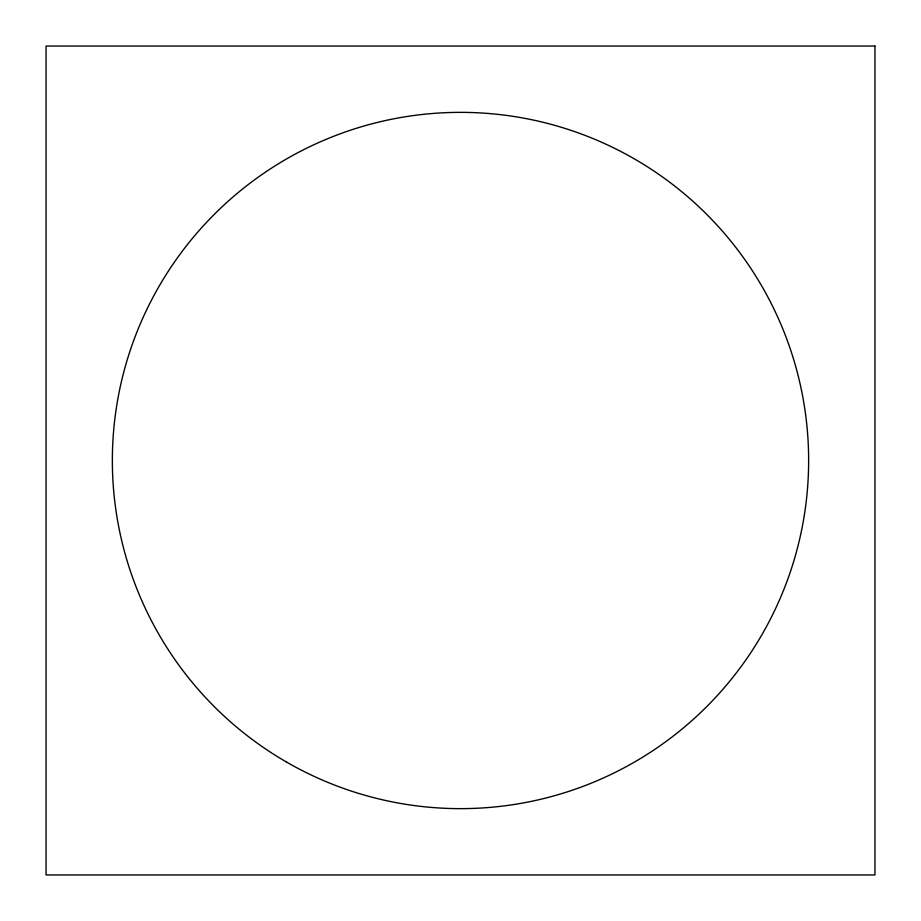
<?xml version="1.0" encoding="UTF-8"?>
<svg xmlns="http://www.w3.org/2000/svg" width="921" height="921" viewBox="0 0 921 921"><rect width="100%" height="100%" fill="white"/><g stroke="black" fill="none" stroke-linecap="round" stroke-linejoin="round"><path stroke-width="1.38" d="M874.95 46.05L46.05 46.05L46.05 874.95L874.95 874.95L874.95 46.05M286.431 762.001A348.138 348.138 0 0 0 808.638 460.5A348.138 348.138 0 0 0 286.431 158.999A348.138 348.138 0 0 0 286.431 762.001"/></g></svg>
